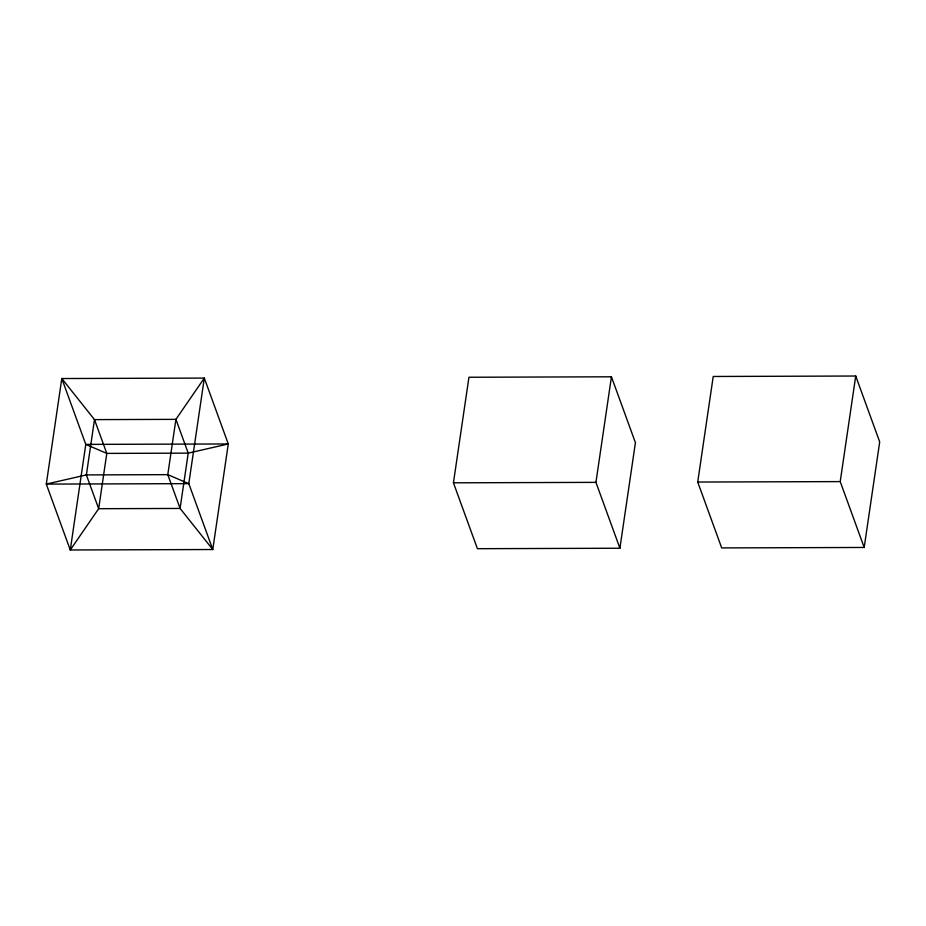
<?xml version="1.0" encoding="UTF-8"?>
<svg xmlns="http://www.w3.org/2000/svg" width="926" height="926" viewBox="0 0 926 926"><rect width="100%" height="100%" fill="white"/><g stroke="black" fill="none" stroke-linecap="round" stroke-linejoin="round"><path stroke-width="1.39" d="M453.439 482.816L468.95 377.252L611.438 376.801L635.421 442.674L619.911 548.238L477.411 548.69L453.439 482.816L595.939 482.365L619.911 548.238M595.939 482.365L611.438 376.801M697.718 482.041L713.228 376.477L855.728 376.025L879.7 441.899L864.189 547.463L721.69 547.914L697.718 482.041L840.218 481.601L864.189 547.463M840.218 481.601L855.728 376.025M61.81 378.537L46.3 484.101L70.272 549.975L212.772 549.523L228.282 443.959L204.31 378.086L61.81 378.537L85.782 444.399L70.272 549.975L98.665 508.698L106.791 453.404L94.487 419.617L61.81 378.537M94.487 419.617L86.373 474.911L98.665 508.698L180.095 508.443L212.772 549.523L188.8 483.65L204.31 378.086L175.917 419.362L167.791 474.656L180.095 508.443L188.221 453.138L175.917 419.362L94.487 419.617M86.373 474.911L46.3 484.101L188.8 483.65L167.791 474.656L86.373 474.911M228.282 443.959L188.221 453.138L106.791 453.404L85.782 444.399L228.282 443.959"/></g></svg>
